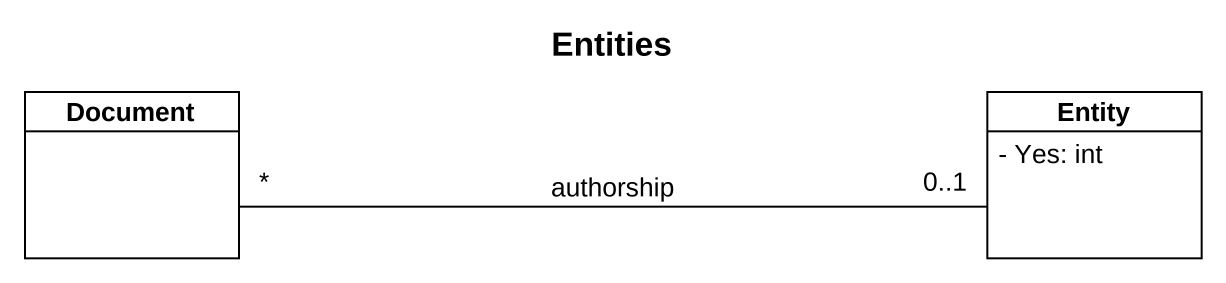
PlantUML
@startuml
title Entities
hide circle
hide empty members
skinparam classAttributeIconSize 0
class Document
class "Entity" as Entity_ {
  - Yes: int
}
Document "*" -right- "0..1" Entity_ : authorship
@enduml
